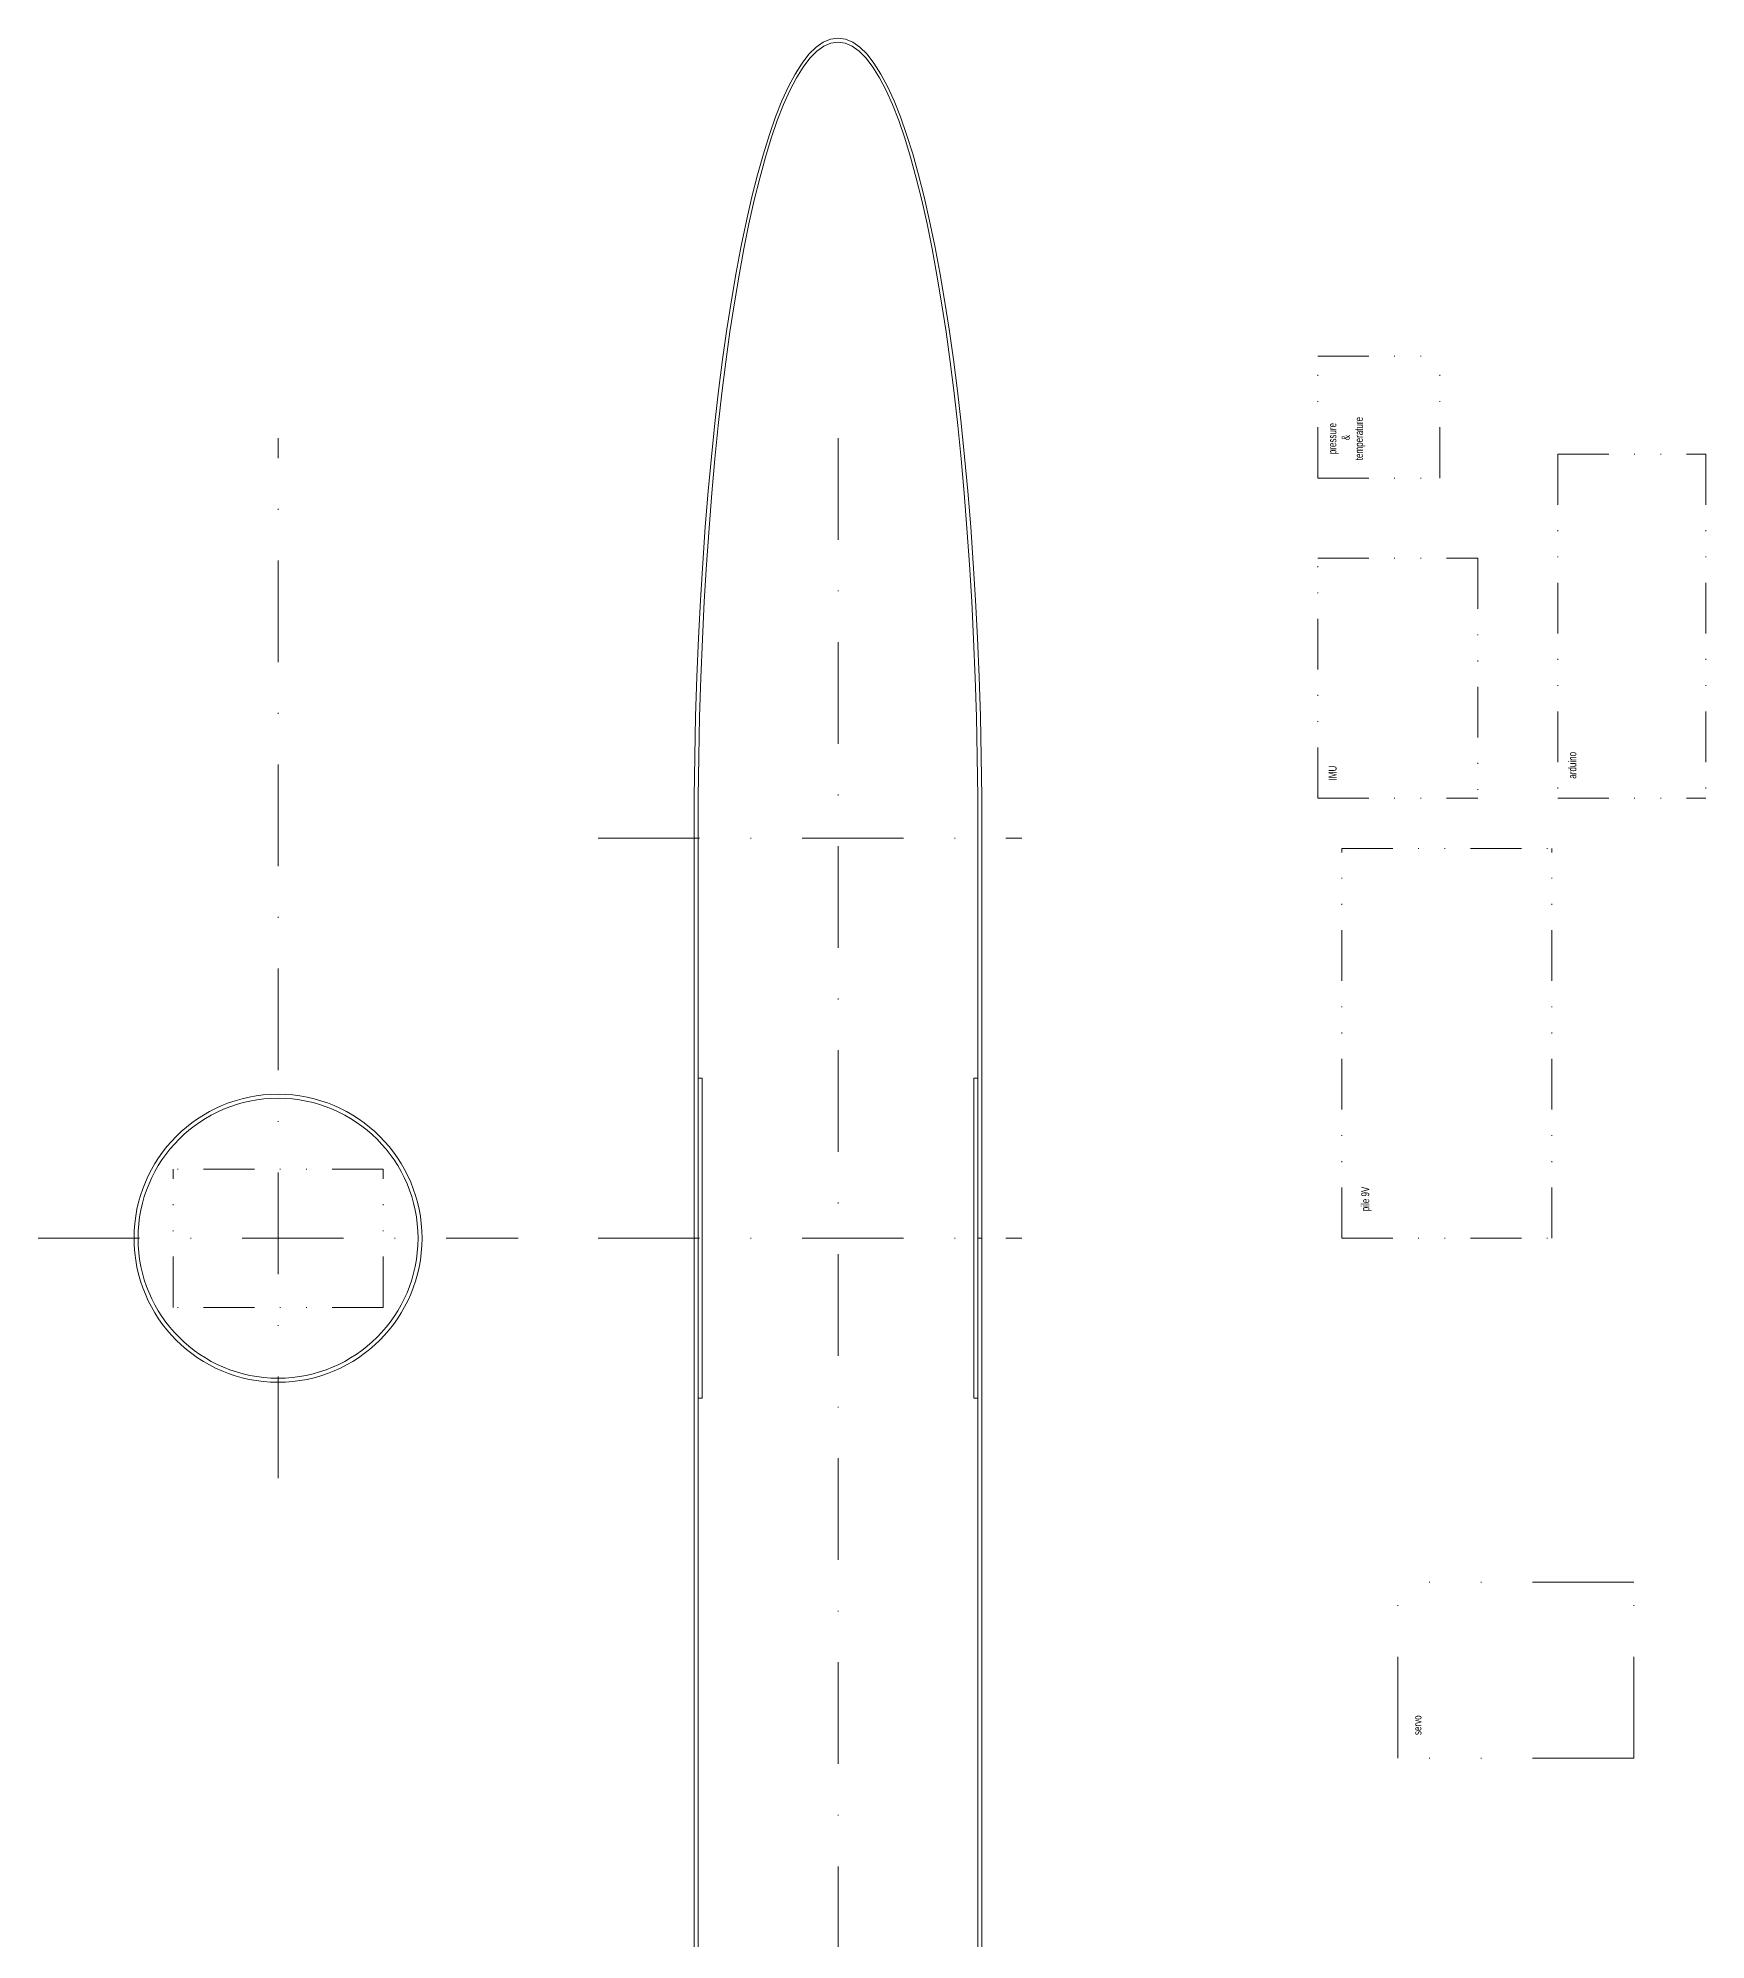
# Model space of a CAD drawing. Header units: millimetres. Extents: x 5 to 258, y 5 to 535.
# Drawn here: x 50 to 258.5, y 297.3 to 535 of the extents above; entities that cross this region are included whole.
import ezdxf

# ---------------------------------------------------------------- set-up
doc = ezdxf.new("R2010")
doc.units = ezdxf.units.MM
for name, pattern in [('DASHDOT', [25.4, 12.7, -6.35, 0, -6.35]), ('DIVIDE', [31.75, 12.7, -6.35, 0, -6.35, 0, -6.35]), ('DIVIDE2', [15.875, 6.35, -3.175, 0, -3.175, 0, -3.175])]:
    doc.linetypes.add(name, pattern=pattern)
for name, color, linetype, lineweight in [('axes', 7, 'DASHDOT', 0), ('cone', 5, 'CONTINUOUS', 18), ('elec', 4, 'DIVIDE2', 18), ('peau', 6, 'CONTINUOUS', 18), ('servo', 7, 'DIVIDE', 18)]:
    doc.layers.add(name, color=color, linetype=linetype, lineweight=lineweight)
doc.styles.get("Standard").update_dxf_attribs({"font": 'txt', "width": 0.75})

msp = doc.modelspace()

# ---------------------------------------------------------------- linework, layer by layer
at = {"layer": 'axes'}
for p, q in [((80, 355), (80, 485)), ((150, 485), (150, 10)), ((120, 435), (173, 435)), ((50, 385), (110, 385)), ((120, 385), (173, 385))]:
    msp.add_line(p, q, dxfattribs=at)
at = {"layer": 'cone'}
for p, q in [((132, 435), (132, 385)), ((132.5, 385), (132.5, 435)), ((167.5, 435), (167.5, 385)), ((168, 385), (168, 435)), ((133, 405), (132.5, 405)), ((133, 365), (133, 405)), ((167, 405), (167, 365)), ((167, 405), (167.5, 405)), ((132, 385), (132.5, 385)), ((132.5, 385), (132.5, 365)), ((168, 385), (167.5, 385)), ((167.5, 385), (167.5, 365)), ((133, 365), (132.5, 365)), ((167, 365), (167.5, 365))]:
    msp.add_line(p, q, dxfattribs=at)
for radius in [18, 17.5]:
    msp.add_circle((80, 385), radius, dxfattribs=at)
for major_axis, ratio in [((0, 100), 0.18), ((0, 99.5), 0.175879)]:
    msp.add_ellipse((150, 435), major_axis=major_axis, ratio=ratio, start_param=4.712389, end_param=1.570796, dxfattribs=at)
at = {"layer": 'elec'}
for p, q in [((210, 480), (210, 495.24)), ((210, 495.24), (225.24, 495.24)), ((225.24, 480), (225.24, 495.24)), ((240, 483), (240, 440)), ((240, 483), (258.5, 483)), ((258.5, 483), (258.5, 440)), ((210, 480), (225.24, 480)), ((210, 470), (230, 470)), ((210, 440), (210, 470)), ((230, 470), (230, 440)), ((210, 440), (230, 440)), ((240, 440), (258.5, 440)), ((213, 433.7), (239.25, 433.7)), ((213, 385), (213, 433.7)), ((239.25, 385), (239.25, 433.7)), ((93.13, 393.65), (66.88, 393.65)), ((66.88, 376.35), (66.88, 393.65)), ((93.13, 376.35), (93.13, 393.65)), ((213, 385), (239.25, 385)), ((93.13, 376.35), (66.88, 376.35))]:
    msp.add_line(p, q, dxfattribs=at)
at = {"layer": 'peau'}
for p, q in [((132, 385), (132, 230)), ((132.5, 385), (132.5, 230)), ((167.5, 385), (167.5, 10)), ((168, 385), (168, 10))]:
    msp.add_line(p, q, dxfattribs=at)
at = {"layer": 'servo'}
for p, q in [((220, 320), (220, 342)), ((249.5, 342), (220, 342)), ((249.5, 320), (249.5, 342)), ((249.5, 320), (220, 320))]:
    msp.add_line(p, q, dxfattribs=at)

# ---------------------------------------------------------------- texts
at = {"layer": 'elec', "char_height": 1, "width": 100, "attachment_point": 5, "rotation": 90}
for s, insert in [('pressure\\P &\\Ptemperature', (213.61, 484.94)), ('arduino', (241.8, 444.11)), ('IMU', (211.83, 443.14)), ('pile 9V', (216.06, 389.91))]:
    msp.add_mtext(s, dxfattribs=dict(at, insert=insert))
at = {"layer": 'servo', "insert": (222.44, 324.14), "char_height": 1, "width": 100, "attachment_point": 5, "rotation": 90}
msp.add_mtext('servo', dxfattribs=at)

doc.saveas('drawing.dxf')
